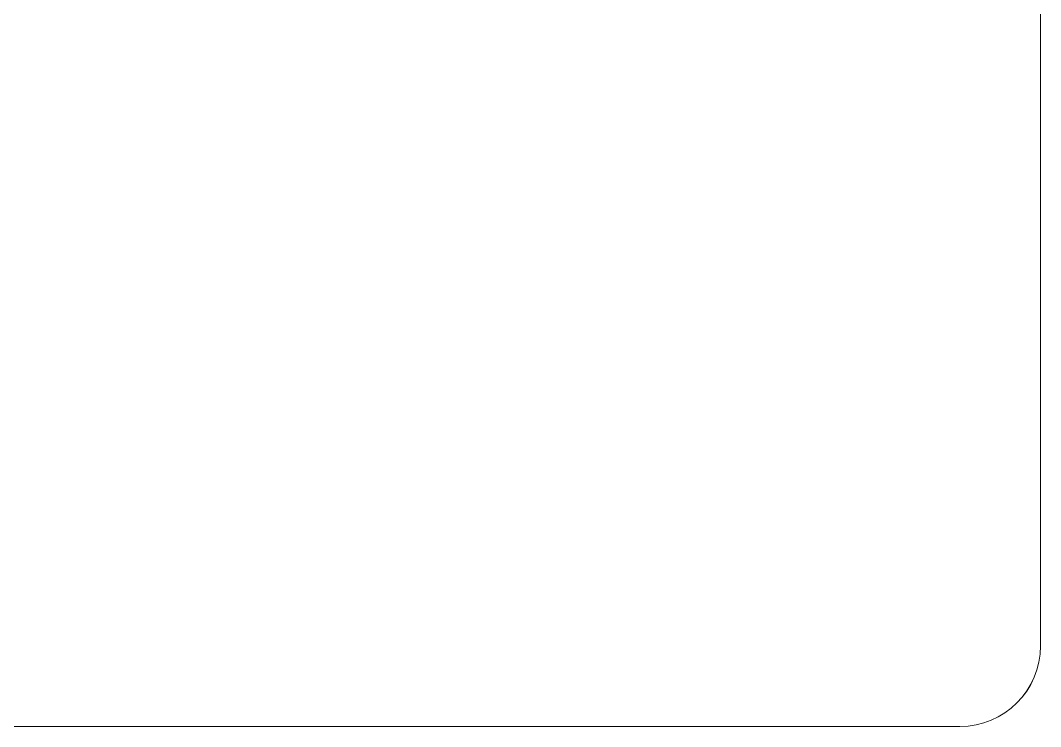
# Model space of a CAD drawing. Header units: metres. Extents: x -232 to 581, y 30 to 789.
# Drawn here: x 105.01 to 105.516, y 673.662 to 674.012 of the extents above; entities that cross this region are included whole.
import ezdxf

# ---------------------------------------------------------------- set-up
doc = ezdxf.new("R2010")
doc.units = ezdxf.units.M
doc.layers.add('A-WALL', color=250, linetype='Continuous', lineweight=20)
doc.layers.add('baños', color=140, linetype='Continuous', lineweight=0)
doc.styles.get("Standard").update_dxf_attribs({"font": 'arial.ttf'})

# ---------------------------------------------------------------- blocks, each defined once
blk = doc.blocks.new('27.11.2025 LN09 1ER NIVEL')
at = {"layer": 'A-WALL', "color": 18, "true_color": 0x000000}
for p, q in [((182.33375, 108.90412), (182.33375, 107.53412)), ((182.29375, 107.49412), (181.17375, 107.49412))]:
    blk.add_line(p, q, dxfattribs=at)
blk.add_arc((182.29375, 107.53412), 0.04, 270, 0, dxfattribs=at)
blk = doc.blocks.new('20.03.2026 LN 09 PRIMER NIVEL ARQ')
at = {"layer": 'A-WALL', "color": 1}
for p, q in [((1.71398, -44.83317), (1.71398, -46.20317)), ((1.67398, -46.24317), (0.55398, -46.24317))]:
    blk.add_line(p, q, dxfattribs=at)
blk.add_arc((1.67398, -46.20317), 0.04, 270, 0, dxfattribs=at)
at = {"layer": 'baños', "color": 1, "linetype": 'Continuous'}
for tag, p in [('MODELNUMBER', (-12.06115, -62.07074)), ('TRADENAME', (-12.06115, -62.07078)), ('PRODUCT', (-12.06115, -62.07082)), ('MATERIAL', (-12.06115, -62.07087))]:
    blk.add_attdef(tag, p, '', height=0.0000254, rotation=359.9999, dxfattribs=at)

msp = doc.modelspace()

# ---------------------------------------------------------------- block references
at = {"color": 1}
for name, p in [('20.03.2026 LN 09 PRIMER NIVEL ARQ', (103.80178, 719.90566)), ('27.11.2025 LN09 1ER NIVEL', (-76.81799, 566.16838))]:
    msp.add_blockref(name, p, dxfattribs=at)

doc.saveas('drawing.dxf')
